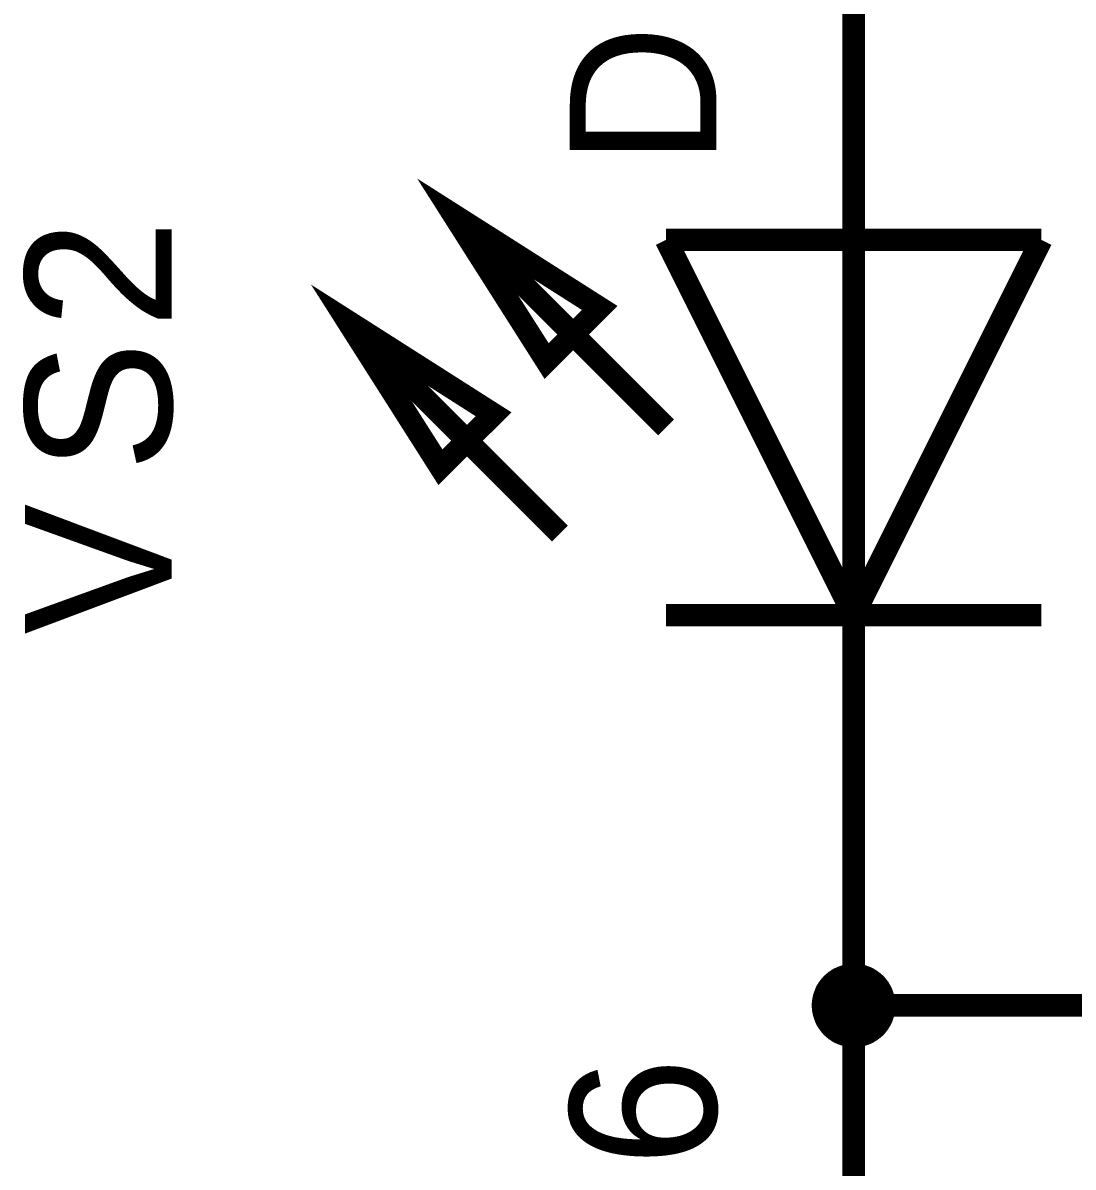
# Model space of a CAD drawing. Header units: millimetres. Extents: x 0 to 20.9, y 0 to 9.5.
# Drawn here: x 1.564 to 2.115, y 6.315 to 6.915 of the extents above; entities that cross this region are included whole.
import ezdxf

# ---------------------------------------------------------------- set-up
doc = ezdxf.new("R2010")
doc.units = ezdxf.units.MM
doc.header["$MEASUREMENT"] = 0
doc.layers.add('Sheet', color=255, linetype='Continuous')

msp = doc.modelspace()

# ---------------------------------------------------------------- linework, layer by layer
at = {"layer": 'Sheet'}
for points, const_width in [([(2.40005, 6.89997), (2.40005, 7.00627), (2.00011, 7.00627), (2.00011, 6.89997)], 0.0118), ([(2.00011, 6.8015), (2.00011, 6.89997)], 0.0118), ([(1.90164, 6.70313), (1.79033, 6.81445)], 0.0118), ([(1.83909, 6.7379), (1.79033, 6.81445)], 0.0118), ([(1.86687, 6.76578), (1.79033, 6.81445)], 0.0118), ([(1.90164, 6.8015), (2.09848, 6.8015)], 0.0118), ([(1.90164, 6.8015), (2.00011, 6.60466)], 0.0118), ([(2.09848, 6.8015), (2.00011, 6.60466)], 0.0118), ([(2.00011, 6.60466), (2.00011, 6.8015)], 0.0118), ([(1.84598, 6.64747), (1.73467, 6.75879)], 0.0118), ([(1.81121, 6.71002), (1.73467, 6.75879)], 0.0118), ([(1.78333, 6.68225), (1.73467, 6.75879)], 0.0118), ([(1.90164, 6.60466), (2.09848, 6.60466)], 0.0118), ([(2.00011, 6.60466), (2.00011, 6.50629)], 0.0118), ([(2.40005, 6.50629), (2.40005, 6.39999), (2.00011, 6.39999)], 0.0118), ([(2.00011, 6.50629), (2.00011, 6.39999), (2.00011, 6.29995)], 0.0118), ([(1.98006, 6.39999), (1.98006, 6.40103), (1.98017, 6.40197), (1.98027, 6.40302), (1.98048, 6.40396), (1.98069, 6.405), (1.981, 6.40594), (1.98131, 6.40678), (1.98163, 6.40772), (1.98205, 6.40866), (1.98246, 6.40949), (1.98299, 6.41033), (1.98351, 6.41116), (1.98403, 6.41189), (1.98466, 6.41263), (1.98528, 6.41336), (1.98591, 6.41409), (1.98664, 6.41471), (1.98737, 6.41534), (1.9881, 6.41597), (1.98894, 6.41649), (1.98967, 6.41701), (1.9905, 6.41753), (1.99144, 6.41795), (1.99228, 6.41837), (1.99322, 6.41868), (1.99416, 6.419), (1.9951, 6.41931), (1.99604, 6.41952), (1.99708, 6.41973), (1.99802, 6.41983), (1.99907, 6.41993), (2.00011, 6.41993)], 0.0039), ([(1.98006, 6.39999), (1.98006, 6.40103), (1.98017, 6.40197), (1.98027, 6.40302), (1.98048, 6.40396), (1.98069, 6.405), (1.981, 6.40594), (1.98131, 6.40678), (1.98163, 6.40772), (1.98205, 6.40866), (1.98246, 6.40949), (1.98299, 6.41033), (1.98351, 6.41116), (1.98403, 6.41189), (1.98466, 6.41263), (1.98528, 6.41336), (1.98591, 6.41409), (1.98664, 6.41471), (1.98737, 6.41534), (1.9881, 6.41597), (1.98894, 6.41649), (1.98967, 6.41701), (1.9905, 6.41753), (1.99144, 6.41795), (1.99228, 6.41837), (1.99322, 6.41868), (1.99416, 6.419), (1.9951, 6.41931), (1.99604, 6.41952), (1.99708, 6.41973), (1.99802, 6.41983), (1.99907, 6.41993), (2.00011, 6.41993)], 0.0039), ([(1.98006, 6.39999), (1.98006, 6.40103), (1.98017, 6.40197), (1.98027, 6.40302), (1.98048, 6.40396), (1.98069, 6.405), (1.981, 6.40594), (1.98131, 6.40678), (1.98163, 6.40772), (1.98205, 6.40866), (1.98246, 6.40949), (1.98299, 6.41033), (1.98351, 6.41116), (1.98403, 6.41189), (1.98466, 6.41263), (1.98528, 6.41336), (1.98591, 6.41409), (1.98664, 6.41471), (1.98737, 6.41534), (1.9881, 6.41597), (1.98894, 6.41649), (1.98967, 6.41701), (1.9905, 6.41753), (1.99144, 6.41795), (1.99228, 6.41837), (1.99322, 6.41868), (1.99416, 6.419), (1.9951, 6.41931), (1.99604, 6.41952), (1.99708, 6.41973), (1.99802, 6.41983), (1.99907, 6.41993), (2.00011, 6.41993)], 0.0039), ([(1.98006, 6.39999), (1.98006, 6.40103), (1.98017, 6.40197), (1.98027, 6.40302), (1.98048, 6.40396), (1.98069, 6.405), (1.981, 6.40594), (1.98131, 6.40678), (1.98163, 6.40772), (1.98205, 6.40866), (1.98246, 6.40949), (1.98299, 6.41033), (1.98351, 6.41116), (1.98403, 6.41189), (1.98466, 6.41263), (1.98528, 6.41336), (1.98591, 6.41409), (1.98664, 6.41471), (1.98737, 6.41534), (1.9881, 6.41597), (1.98894, 6.41649), (1.98967, 6.41701), (1.9905, 6.41753), (1.99144, 6.41795), (1.99228, 6.41837), (1.99322, 6.41868), (1.99416, 6.419), (1.9951, 6.41931), (1.99604, 6.41952), (1.99708, 6.41973), (1.99802, 6.41983), (1.99907, 6.41993), (2.00011, 6.41993)], 0.0039), ([(1.98006, 6.39999), (1.98006, 6.40103), (1.98017, 6.40197), (1.98027, 6.40302), (1.98048, 6.40396), (1.98069, 6.405), (1.981, 6.40594), (1.98131, 6.40678), (1.98163, 6.40772), (1.98205, 6.40866), (1.98246, 6.40949), (1.98299, 6.41033), (1.98351, 6.41116), (1.98403, 6.41189), (1.98466, 6.41263), (1.98528, 6.41336), (1.98591, 6.41409), (1.98664, 6.41471), (1.98737, 6.41534), (1.9881, 6.41597), (1.98894, 6.41649), (1.98967, 6.41701), (1.9905, 6.41753), (1.99144, 6.41795), (1.99228, 6.41837), (1.99322, 6.41868), (1.99416, 6.419), (1.9951, 6.41931), (1.99604, 6.41952), (1.99708, 6.41973), (1.99802, 6.41983), (1.99907, 6.41993), (2.00011, 6.41993)], 0.0039), ([(1.98006, 6.39999), (1.98006, 6.40103), (1.98017, 6.40197), (1.98027, 6.40302), (1.98048, 6.40396), (1.98069, 6.405), (1.981, 6.40594), (1.98131, 6.40678), (1.98163, 6.40772), (1.98205, 6.40866), (1.98246, 6.40949), (1.98299, 6.41033), (1.98351, 6.41116), (1.98403, 6.41189), (1.98466, 6.41263), (1.98528, 6.41336), (1.98591, 6.41409), (1.98664, 6.41471), (1.98737, 6.41534), (1.9881, 6.41597), (1.98894, 6.41649), (1.98967, 6.41701), (1.9905, 6.41753), (1.99144, 6.41795), (1.99228, 6.41837), (1.99322, 6.41868), (1.99416, 6.419), (1.9951, 6.41931), (1.99604, 6.41952), (1.99708, 6.41973), (1.99802, 6.41983), (1.99907, 6.41993), (2.00011, 6.41993)], 0.0039), ([(1.98006, 6.39999), (1.98006, 6.40103), (1.98017, 6.40197), (1.98027, 6.40302), (1.98048, 6.40396), (1.98069, 6.405), (1.981, 6.40594), (1.98131, 6.40678), (1.98163, 6.40772), (1.98205, 6.40866), (1.98246, 6.40949), (1.98299, 6.41033), (1.98351, 6.41116), (1.98403, 6.41189), (1.98466, 6.41263), (1.98528, 6.41336), (1.98591, 6.41409), (1.98664, 6.41471), (1.98737, 6.41534), (1.9881, 6.41597), (1.98894, 6.41649), (1.98967, 6.41701), (1.9905, 6.41753), (1.99144, 6.41795), (1.99228, 6.41837), (1.99322, 6.41868), (1.99416, 6.419), (1.9951, 6.41931), (1.99604, 6.41952), (1.99708, 6.41973), (1.99802, 6.41983), (1.99907, 6.41993), (2.00011, 6.41993)], 0.0039), ([(1.98006, 6.39999), (1.98006, 6.40103), (1.98017, 6.40197), (1.98027, 6.40302), (1.98048, 6.40396), (1.98069, 6.405), (1.981, 6.40594), (1.98131, 6.40678), (1.98163, 6.40772), (1.98205, 6.40866), (1.98246, 6.40949), (1.98299, 6.41033), (1.98351, 6.41116), (1.98403, 6.41189), (1.98466, 6.41263), (1.98528, 6.41336), (1.98591, 6.41409), (1.98664, 6.41471), (1.98737, 6.41534), (1.9881, 6.41597), (1.98894, 6.41649), (1.98967, 6.41701), (1.9905, 6.41753), (1.99144, 6.41795), (1.99228, 6.41837), (1.99322, 6.41868), (1.99416, 6.419), (1.9951, 6.41931), (1.99604, 6.41952), (1.99708, 6.41973), (1.99802, 6.41983), (1.99907, 6.41993), (2.00011, 6.41993)], 0.0039), ([(2.00011, 6.41993), (2.00011, 6.41993)], 0.0039), ([(2.00011, 6.41993), (2.00115, 6.41993), (2.0022, 6.41983), (2.00314, 6.41973), (2.00418, 6.41952), (2.00512, 6.41931), (2.00606, 6.419), (2.007, 6.41868), (2.00794, 6.41837), (2.00878, 6.41795), (2.00961, 6.41753), (2.01045, 6.41701), (2.01128, 6.41649), (2.01201, 6.41597), (2.01285, 6.41534), (2.01358, 6.41471), (2.01421, 6.41409), (2.01494, 6.41336), (2.01557, 6.41263), (2.01609, 6.41189), (2.01671, 6.41116), (2.01713, 6.41033), (2.01765, 6.40949), (2.01807, 6.40866), (2.01849, 6.40772), (2.0188, 6.40678), (2.01912, 6.40594), (2.01943, 6.405), (2.01964, 6.40396), (2.01985, 6.40302), (2.01995, 6.40197), (2.02006, 6.40103), (2.02006, 6.39999)], 0.0039), ([(2.00011, 6.41993), (2.00011, 6.41993)], 0.0039), ([(2.00011, 6.41993), (2.00115, 6.41993), (2.0022, 6.41983), (2.00314, 6.41973), (2.00418, 6.41952), (2.00512, 6.41931), (2.00606, 6.419), (2.007, 6.41868), (2.00794, 6.41837), (2.00878, 6.41795), (2.00961, 6.41753), (2.01045, 6.41701), (2.01128, 6.41649), (2.01201, 6.41597), (2.01285, 6.41534), (2.01358, 6.41471), (2.01421, 6.41409), (2.01494, 6.41336), (2.01557, 6.41263), (2.01609, 6.41189), (2.01671, 6.41116), (2.01713, 6.41033), (2.01765, 6.40949), (2.01807, 6.40866), (2.01849, 6.40772), (2.0188, 6.40678), (2.01912, 6.40594), (2.01943, 6.405), (2.01964, 6.40396), (2.01985, 6.40302), (2.01995, 6.40197), (2.02006, 6.40103), (2.02006, 6.39999)], 0.0039), ([(2.00011, 6.41993), (2.00011, 6.41993)], 0.0039), ([(2.00011, 6.41993), (2.00115, 6.41993), (2.0022, 6.41983), (2.00314, 6.41973), (2.00418, 6.41952), (2.00512, 6.41931), (2.00606, 6.419), (2.007, 6.41868), (2.00794, 6.41837), (2.00878, 6.41795), (2.00961, 6.41753), (2.01045, 6.41701), (2.01128, 6.41649), (2.01201, 6.41597), (2.01285, 6.41534), (2.01358, 6.41471), (2.01421, 6.41409), (2.01494, 6.41336), (2.01557, 6.41263), (2.01609, 6.41189), (2.01671, 6.41116), (2.01713, 6.41033), (2.01765, 6.40949), (2.01807, 6.40866), (2.01849, 6.40772), (2.0188, 6.40678), (2.01912, 6.40594), (2.01943, 6.405), (2.01964, 6.40396), (2.01985, 6.40302), (2.01995, 6.40197), (2.02006, 6.40103), (2.02006, 6.39999)], 0.0039), ([(2.00011, 6.41993), (2.00011, 6.41993)], 0.0039), ([(2.00011, 6.41993), (2.00115, 6.41993), (2.0022, 6.41983), (2.00314, 6.41973), (2.00418, 6.41952), (2.00512, 6.41931), (2.00606, 6.419), (2.007, 6.41868), (2.00794, 6.41837), (2.00878, 6.41795), (2.00961, 6.41753), (2.01045, 6.41701), (2.01128, 6.41649), (2.01201, 6.41597), (2.01285, 6.41534), (2.01358, 6.41471), (2.01421, 6.41409), (2.01494, 6.41336), (2.01557, 6.41263), (2.01609, 6.41189), (2.01671, 6.41116), (2.01713, 6.41033), (2.01765, 6.40949), (2.01807, 6.40866), (2.01849, 6.40772), (2.0188, 6.40678), (2.01912, 6.40594), (2.01943, 6.405), (2.01964, 6.40396), (2.01985, 6.40302), (2.01995, 6.40197), (2.02006, 6.40103), (2.02006, 6.39999)], 0.0039), ([(2.00011, 6.41993), (2.00011, 6.41993)], 0.0039), ([(2.00011, 6.41993), (2.00115, 6.41993), (2.0022, 6.41983), (2.00314, 6.41973), (2.00418, 6.41952), (2.00512, 6.41931), (2.00606, 6.419), (2.007, 6.41868), (2.00794, 6.41837), (2.00878, 6.41795), (2.00961, 6.41753), (2.01045, 6.41701), (2.01128, 6.41649), (2.01201, 6.41597), (2.01285, 6.41534), (2.01358, 6.41471), (2.01421, 6.41409), (2.01494, 6.41336), (2.01557, 6.41263), (2.01609, 6.41189), (2.01671, 6.41116), (2.01713, 6.41033), (2.01765, 6.40949), (2.01807, 6.40866), (2.01849, 6.40772), (2.0188, 6.40678), (2.01912, 6.40594), (2.01943, 6.405), (2.01964, 6.40396), (2.01985, 6.40302), (2.01995, 6.40197), (2.02006, 6.40103), (2.02006, 6.39999)], 0.0039), ([(2.00011, 6.41993), (2.00011, 6.41993)], 0.0039), ([(2.00011, 6.41993), (2.00115, 6.41993), (2.0022, 6.41983), (2.00314, 6.41973), (2.00418, 6.41952), (2.00512, 6.41931), (2.00606, 6.419), (2.007, 6.41868), (2.00794, 6.41837), (2.00878, 6.41795), (2.00961, 6.41753), (2.01045, 6.41701), (2.01128, 6.41649), (2.01201, 6.41597), (2.01285, 6.41534), (2.01358, 6.41471), (2.01421, 6.41409), (2.01494, 6.41336), (2.01557, 6.41263), (2.01609, 6.41189), (2.01671, 6.41116), (2.01713, 6.41033), (2.01765, 6.40949), (2.01807, 6.40866), (2.01849, 6.40772), (2.0188, 6.40678), (2.01912, 6.40594), (2.01943, 6.405), (2.01964, 6.40396), (2.01985, 6.40302), (2.01995, 6.40197), (2.02006, 6.40103), (2.02006, 6.39999)], 0.0039), ([(2.00011, 6.41993), (2.00011, 6.41993)], 0.0039), ([(2.00011, 6.41993), (2.00115, 6.41993), (2.0022, 6.41983), (2.00314, 6.41973), (2.00418, 6.41952), (2.00512, 6.41931), (2.00606, 6.419), (2.007, 6.41868), (2.00794, 6.41837), (2.00878, 6.41795), (2.00961, 6.41753), (2.01045, 6.41701), (2.01128, 6.41649), (2.01201, 6.41597), (2.01285, 6.41534), (2.01358, 6.41471), (2.01421, 6.41409), (2.01494, 6.41336), (2.01557, 6.41263), (2.01609, 6.41189), (2.01671, 6.41116), (2.01713, 6.41033), (2.01765, 6.40949), (2.01807, 6.40866), (2.01849, 6.40772), (2.0188, 6.40678), (2.01912, 6.40594), (2.01943, 6.405), (2.01964, 6.40396), (2.01985, 6.40302), (2.01995, 6.40197), (2.02006, 6.40103), (2.02006, 6.39999)], 0.0039), ([(2.00011, 6.41993), (2.00011, 6.41993)], 0.0039), ([(2.00011, 6.41993), (2.00115, 6.41993), (2.0022, 6.41983), (2.00314, 6.41973), (2.00418, 6.41952), (2.00512, 6.41931), (2.00606, 6.419), (2.007, 6.41868), (2.00794, 6.41837), (2.00878, 6.41795), (2.00961, 6.41753), (2.01045, 6.41701), (2.01128, 6.41649), (2.01201, 6.41597), (2.01285, 6.41534), (2.01358, 6.41471), (2.01421, 6.41409), (2.01494, 6.41336), (2.01557, 6.41263), (2.01609, 6.41189), (2.01671, 6.41116), (2.01713, 6.41033), (2.01765, 6.40949), (2.01807, 6.40866), (2.01849, 6.40772), (2.0188, 6.40678), (2.01912, 6.40594), (2.01943, 6.405), (2.01964, 6.40396), (2.01985, 6.40302), (2.01995, 6.40197), (2.02006, 6.40103), (2.02006, 6.39999)], 0.0039), ([(2.00011, 6.37994), (1.99907, 6.37994), (1.99802, 6.38005), (1.99708, 6.38015), (1.99604, 6.38036), (1.9951, 6.38057), (1.99416, 6.38088), (1.99322, 6.38119), (1.99228, 6.38151), (1.99144, 6.38192), (1.9905, 6.38234), (1.98967, 6.38286), (1.98894, 6.38339), (1.9881, 6.38391), (1.98737, 6.38454), (1.98664, 6.38516), (1.98591, 6.38579), (1.98528, 6.38652), (1.98466, 6.38725), (1.98403, 6.38798), (1.98351, 6.38882), (1.98299, 6.38955), (1.98246, 6.39038), (1.98205, 6.39132), (1.98163, 6.39216), (1.98131, 6.3931), (1.981, 6.39404), (1.98069, 6.39498), (1.98048, 6.39592), (1.98027, 6.39696), (1.98017, 6.3979), (1.98006, 6.39895), (1.98006, 6.39999)], 0.0039), ([(1.98006, 6.39999), (1.98006, 6.39999)], 0.0039), ([(2.00011, 6.37994), (1.99907, 6.37994), (1.99802, 6.38005), (1.99708, 6.38015), (1.99604, 6.38036), (1.9951, 6.38057), (1.99416, 6.38088), (1.99322, 6.38119), (1.99228, 6.38151), (1.99144, 6.38192), (1.9905, 6.38234), (1.98967, 6.38286), (1.98894, 6.38339), (1.9881, 6.38391), (1.98737, 6.38454), (1.98664, 6.38516), (1.98591, 6.38579), (1.98528, 6.38652), (1.98466, 6.38725), (1.98403, 6.38798), (1.98351, 6.38882), (1.98299, 6.38955), (1.98246, 6.39038), (1.98205, 6.39132), (1.98163, 6.39216), (1.98131, 6.3931), (1.981, 6.39404), (1.98069, 6.39498), (1.98048, 6.39592), (1.98027, 6.39696), (1.98017, 6.3979), (1.98006, 6.39895), (1.98006, 6.39999)], 0.0039), ([(1.98006, 6.39999), (1.98006, 6.39999)], 0.0039), ([(2.00011, 6.37994), (1.99907, 6.37994), (1.99802, 6.38005), (1.99708, 6.38015), (1.99604, 6.38036), (1.9951, 6.38057), (1.99416, 6.38088), (1.99322, 6.38119), (1.99228, 6.38151), (1.99144, 6.38192), (1.9905, 6.38234), (1.98967, 6.38286), (1.98894, 6.38339), (1.9881, 6.38391), (1.98737, 6.38454), (1.98664, 6.38516), (1.98591, 6.38579), (1.98528, 6.38652), (1.98466, 6.38725), (1.98403, 6.38798), (1.98351, 6.38882), (1.98299, 6.38955), (1.98246, 6.39038), (1.98205, 6.39132), (1.98163, 6.39216), (1.98131, 6.3931), (1.981, 6.39404), (1.98069, 6.39498), (1.98048, 6.39592), (1.98027, 6.39696), (1.98017, 6.3979), (1.98006, 6.39895), (1.98006, 6.39999)], 0.0039), ([(1.98006, 6.39999), (1.98006, 6.39999)], 0.0039), ([(2.00011, 6.37994), (1.99907, 6.37994), (1.99802, 6.38005), (1.99708, 6.38015), (1.99604, 6.38036), (1.9951, 6.38057), (1.99416, 6.38088), (1.99322, 6.38119), (1.99228, 6.38151), (1.99144, 6.38192), (1.9905, 6.38234), (1.98967, 6.38286), (1.98894, 6.38339), (1.9881, 6.38391), (1.98737, 6.38454), (1.98664, 6.38516), (1.98591, 6.38579), (1.98528, 6.38652), (1.98466, 6.38725), (1.98403, 6.38798), (1.98351, 6.38882), (1.98299, 6.38955), (1.98246, 6.39038), (1.98205, 6.39132), (1.98163, 6.39216), (1.98131, 6.3931), (1.981, 6.39404), (1.98069, 6.39498), (1.98048, 6.39592), (1.98027, 6.39696), (1.98017, 6.3979), (1.98006, 6.39895), (1.98006, 6.39999)], 0.0039), ([(1.98006, 6.39999), (1.98006, 6.39999)], 0.0039), ([(2.00011, 6.37994), (1.99907, 6.37994), (1.99802, 6.38005), (1.99708, 6.38015), (1.99604, 6.38036), (1.9951, 6.38057), (1.99416, 6.38088), (1.99322, 6.38119), (1.99228, 6.38151), (1.99144, 6.38192), (1.9905, 6.38234), (1.98967, 6.38286), (1.98894, 6.38339), (1.9881, 6.38391), (1.98737, 6.38454), (1.98664, 6.38516), (1.98591, 6.38579), (1.98528, 6.38652), (1.98466, 6.38725), (1.98403, 6.38798), (1.98351, 6.38882), (1.98299, 6.38955), (1.98246, 6.39038), (1.98205, 6.39132), (1.98163, 6.39216), (1.98131, 6.3931), (1.981, 6.39404), (1.98069, 6.39498), (1.98048, 6.39592), (1.98027, 6.39696), (1.98017, 6.3979), (1.98006, 6.39895), (1.98006, 6.39999)], 0.0039), ([(1.98006, 6.39999), (1.98006, 6.39999)], 0.0039), ([(2.00011, 6.37994), (1.99907, 6.37994), (1.99802, 6.38005), (1.99708, 6.38015), (1.99604, 6.38036), (1.9951, 6.38057), (1.99416, 6.38088), (1.99322, 6.38119), (1.99228, 6.38151), (1.99144, 6.38192), (1.9905, 6.38234), (1.98967, 6.38286), (1.98894, 6.38339), (1.9881, 6.38391), (1.98737, 6.38454), (1.98664, 6.38516), (1.98591, 6.38579), (1.98528, 6.38652), (1.98466, 6.38725), (1.98403, 6.38798), (1.98351, 6.38882), (1.98299, 6.38955), (1.98246, 6.39038), (1.98205, 6.39132), (1.98163, 6.39216), (1.98131, 6.3931), (1.981, 6.39404), (1.98069, 6.39498), (1.98048, 6.39592), (1.98027, 6.39696), (1.98017, 6.3979), (1.98006, 6.39895), (1.98006, 6.39999)], 0.0039), ([(1.98006, 6.39999), (1.98006, 6.39999)], 0.0039), ([(2.00011, 6.37994), (1.99907, 6.37994), (1.99802, 6.38005), (1.99708, 6.38015), (1.99604, 6.38036), (1.9951, 6.38057), (1.99416, 6.38088), (1.99322, 6.38119), (1.99228, 6.38151), (1.99144, 6.38192), (1.9905, 6.38234), (1.98967, 6.38286), (1.98894, 6.38339), (1.9881, 6.38391), (1.98737, 6.38454), (1.98664, 6.38516), (1.98591, 6.38579), (1.98528, 6.38652), (1.98466, 6.38725), (1.98403, 6.38798), (1.98351, 6.38882), (1.98299, 6.38955), (1.98246, 6.39038), (1.98205, 6.39132), (1.98163, 6.39216), (1.98131, 6.3931), (1.981, 6.39404), (1.98069, 6.39498), (1.98048, 6.39592), (1.98027, 6.39696), (1.98017, 6.3979), (1.98006, 6.39895), (1.98006, 6.39999)], 0.0039), ([(1.98006, 6.39999), (1.98006, 6.39999)], 0.0039), ([(2.00011, 6.37994), (1.99907, 6.37994), (1.99802, 6.38005), (1.99708, 6.38015), (1.99604, 6.38036), (1.9951, 6.38057), (1.99416, 6.38088), (1.99322, 6.38119), (1.99228, 6.38151), (1.99144, 6.38192), (1.9905, 6.38234), (1.98967, 6.38286), (1.98894, 6.38339), (1.9881, 6.38391), (1.98737, 6.38454), (1.98664, 6.38516), (1.98591, 6.38579), (1.98528, 6.38652), (1.98466, 6.38725), (1.98403, 6.38798), (1.98351, 6.38882), (1.98299, 6.38955), (1.98246, 6.39038), (1.98205, 6.39132), (1.98163, 6.39216), (1.98131, 6.3931), (1.981, 6.39404), (1.98069, 6.39498), (1.98048, 6.39592), (1.98027, 6.39696), (1.98017, 6.3979), (1.98006, 6.39895), (1.98006, 6.39999)], 0.0039), ([(1.98006, 6.39999), (1.98006, 6.39999)], 0.0039), ([(2.02006, 6.39999), (2.02006, 6.39895), (2.01995, 6.3979), (2.01985, 6.39696), (2.01964, 6.39592), (2.01943, 6.39498), (2.01912, 6.39404), (2.0188, 6.3931), (2.01849, 6.39216), (2.01807, 6.39132), (2.01765, 6.39038), (2.01713, 6.38955), (2.01671, 6.38882), (2.01609, 6.38798), (2.01557, 6.38725), (2.01494, 6.38652), (2.01421, 6.38579), (2.01358, 6.38516), (2.01285, 6.38454), (2.01201, 6.38391), (2.01128, 6.38339), (2.01045, 6.38286), (2.00961, 6.38234), (2.00878, 6.38192), (2.00794, 6.38151), (2.007, 6.38119), (2.00606, 6.38088), (2.00512, 6.38057), (2.00418, 6.38036), (2.00314, 6.38015), (2.0022, 6.38005), (2.00115, 6.37994), (2.00011, 6.37994)], 0.0039), ([(2.02006, 6.39999), (2.02006, 6.39895), (2.01995, 6.3979), (2.01985, 6.39696), (2.01964, 6.39592), (2.01943, 6.39498), (2.01912, 6.39404), (2.0188, 6.3931), (2.01849, 6.39216), (2.01807, 6.39132), (2.01765, 6.39038), (2.01713, 6.38955), (2.01671, 6.38882), (2.01609, 6.38798), (2.01557, 6.38725), (2.01494, 6.38652), (2.01421, 6.38579), (2.01358, 6.38516), (2.01285, 6.38454), (2.01201, 6.38391), (2.01128, 6.38339), (2.01045, 6.38286), (2.00961, 6.38234), (2.00878, 6.38192), (2.00794, 6.38151), (2.007, 6.38119), (2.00606, 6.38088), (2.00512, 6.38057), (2.00418, 6.38036), (2.00314, 6.38015), (2.0022, 6.38005), (2.00115, 6.37994), (2.00011, 6.37994)], 0.0039), ([(2.02006, 6.39999), (2.02006, 6.39895), (2.01995, 6.3979), (2.01985, 6.39696), (2.01964, 6.39592), (2.01943, 6.39498), (2.01912, 6.39404), (2.0188, 6.3931), (2.01849, 6.39216), (2.01807, 6.39132), (2.01765, 6.39038), (2.01713, 6.38955), (2.01671, 6.38882), (2.01609, 6.38798), (2.01557, 6.38725), (2.01494, 6.38652), (2.01421, 6.38579), (2.01358, 6.38516), (2.01285, 6.38454), (2.01201, 6.38391), (2.01128, 6.38339), (2.01045, 6.38286), (2.00961, 6.38234), (2.00878, 6.38192), (2.00794, 6.38151), (2.007, 6.38119), (2.00606, 6.38088), (2.00512, 6.38057), (2.00418, 6.38036), (2.00314, 6.38015), (2.0022, 6.38005), (2.00115, 6.37994), (2.00011, 6.37994)], 0.0039), ([(2.02006, 6.39999), (2.02006, 6.39895), (2.01995, 6.3979), (2.01985, 6.39696), (2.01964, 6.39592), (2.01943, 6.39498), (2.01912, 6.39404), (2.0188, 6.3931), (2.01849, 6.39216), (2.01807, 6.39132), (2.01765, 6.39038), (2.01713, 6.38955), (2.01671, 6.38882), (2.01609, 6.38798), (2.01557, 6.38725), (2.01494, 6.38652), (2.01421, 6.38579), (2.01358, 6.38516), (2.01285, 6.38454), (2.01201, 6.38391), (2.01128, 6.38339), (2.01045, 6.38286), (2.00961, 6.38234), (2.00878, 6.38192), (2.00794, 6.38151), (2.007, 6.38119), (2.00606, 6.38088), (2.00512, 6.38057), (2.00418, 6.38036), (2.00314, 6.38015), (2.0022, 6.38005), (2.00115, 6.37994), (2.00011, 6.37994)], 0.0039), ([(2.02006, 6.39999), (2.02006, 6.39895), (2.01995, 6.3979), (2.01985, 6.39696), (2.01964, 6.39592), (2.01943, 6.39498), (2.01912, 6.39404), (2.0188, 6.3931), (2.01849, 6.39216), (2.01807, 6.39132), (2.01765, 6.39038), (2.01713, 6.38955), (2.01671, 6.38882), (2.01609, 6.38798), (2.01557, 6.38725), (2.01494, 6.38652), (2.01421, 6.38579), (2.01358, 6.38516), (2.01285, 6.38454), (2.01201, 6.38391), (2.01128, 6.38339), (2.01045, 6.38286), (2.00961, 6.38234), (2.00878, 6.38192), (2.00794, 6.38151), (2.007, 6.38119), (2.00606, 6.38088), (2.00512, 6.38057), (2.00418, 6.38036), (2.00314, 6.38015), (2.0022, 6.38005), (2.00115, 6.37994), (2.00011, 6.37994)], 0.0039), ([(2.02006, 6.39999), (2.02006, 6.39895), (2.01995, 6.3979), (2.01985, 6.39696), (2.01964, 6.39592), (2.01943, 6.39498), (2.01912, 6.39404), (2.0188, 6.3931), (2.01849, 6.39216), (2.01807, 6.39132), (2.01765, 6.39038), (2.01713, 6.38955), (2.01671, 6.38882), (2.01609, 6.38798), (2.01557, 6.38725), (2.01494, 6.38652), (2.01421, 6.38579), (2.01358, 6.38516), (2.01285, 6.38454), (2.01201, 6.38391), (2.01128, 6.38339), (2.01045, 6.38286), (2.00961, 6.38234), (2.00878, 6.38192), (2.00794, 6.38151), (2.007, 6.38119), (2.00606, 6.38088), (2.00512, 6.38057), (2.00418, 6.38036), (2.00314, 6.38015), (2.0022, 6.38005), (2.00115, 6.37994), (2.00011, 6.37994)], 0.0039), ([(2.02006, 6.39999), (2.02006, 6.39895), (2.01995, 6.3979), (2.01985, 6.39696), (2.01964, 6.39592), (2.01943, 6.39498), (2.01912, 6.39404), (2.0188, 6.3931), (2.01849, 6.39216), (2.01807, 6.39132), (2.01765, 6.39038), (2.01713, 6.38955), (2.01671, 6.38882), (2.01609, 6.38798), (2.01557, 6.38725), (2.01494, 6.38652), (2.01421, 6.38579), (2.01358, 6.38516), (2.01285, 6.38454), (2.01201, 6.38391), (2.01128, 6.38339), (2.01045, 6.38286), (2.00961, 6.38234), (2.00878, 6.38192), (2.00794, 6.38151), (2.007, 6.38119), (2.00606, 6.38088), (2.00512, 6.38057), (2.00418, 6.38036), (2.00314, 6.38015), (2.0022, 6.38005), (2.00115, 6.37994), (2.00011, 6.37994)], 0.0039), ([(2.02006, 6.39999), (2.02006, 6.39895), (2.01995, 6.3979), (2.01985, 6.39696), (2.01964, 6.39592), (2.01943, 6.39498), (2.01912, 6.39404), (2.0188, 6.3931), (2.01849, 6.39216), (2.01807, 6.39132), (2.01765, 6.39038), (2.01713, 6.38955), (2.01671, 6.38882), (2.01609, 6.38798), (2.01557, 6.38725), (2.01494, 6.38652), (2.01421, 6.38579), (2.01358, 6.38516), (2.01285, 6.38454), (2.01201, 6.38391), (2.01128, 6.38339), (2.01045, 6.38286), (2.00961, 6.38234), (2.00878, 6.38192), (2.00794, 6.38151), (2.007, 6.38119), (2.00606, 6.38088), (2.00512, 6.38057), (2.00418, 6.38036), (2.00314, 6.38015), (2.0022, 6.38005), (2.00115, 6.37994), (2.00011, 6.37994)], 0.0039), ([(2.02006, 6.39999), (2.02006, 6.39999), (2.02006, 6.39999), (2.02006, 6.39999), (2.02006, 6.39999), (2.02006, 6.39999), (2.02006, 6.39999), (2.02006, 6.39999), (2.02006, 6.39999), (2.02006, 6.39999), (2.02006, 6.39999), (2.02006, 6.39999), (2.02006, 6.39999), (2.02006, 6.39999), (2.02006, 6.39999), (2.02006, 6.39999), (2.02006, 6.39999), (2.02006, 6.39999), (2.02006, 6.39999), (2.02006, 6.39999), (2.02006, 6.39999), (2.02006, 6.39999), (2.02006, 6.39999), (2.02006, 6.39999), (2.02006, 6.39999), (2.02006, 6.39999), (2.02006, 6.39999), (2.02006, 6.39999), (2.02006, 6.39999), (2.02006, 6.39999), (2.02006, 6.39999), (2.02006, 6.39999), (2.02006, 6.39999)], 0.0039), ([(2.02006, 6.39999), (2.02006, 6.39999)], 0.0039), ([(2.02006, 6.39999), (2.02006, 6.39999), (2.02006, 6.39999), (2.02006, 6.39999), (2.02006, 6.39999), (2.02006, 6.39999), (2.02006, 6.39999), (2.02006, 6.39999), (2.02006, 6.39999), (2.02006, 6.39999), (2.02006, 6.39999), (2.02006, 6.39999), (2.02006, 6.39999), (2.02006, 6.39999), (2.02006, 6.39999), (2.02006, 6.39999), (2.02006, 6.39999), (2.02006, 6.39999), (2.02006, 6.39999), (2.02006, 6.39999), (2.02006, 6.39999), (2.02006, 6.39999), (2.02006, 6.39999), (2.02006, 6.39999), (2.02006, 6.39999), (2.02006, 6.39999), (2.02006, 6.39999), (2.02006, 6.39999), (2.02006, 6.39999), (2.02006, 6.39999), (2.02006, 6.39999), (2.02006, 6.39999), (2.02006, 6.39999)], 0.0039), ([(2.02006, 6.39999), (2.02006, 6.39999)], 0.0039), ([(2.02006, 6.39999), (2.02006, 6.39999), (2.02006, 6.39999), (2.02006, 6.39999), (2.02006, 6.39999), (2.02006, 6.39999), (2.02006, 6.39999), (2.02006, 6.39999), (2.02006, 6.39999), (2.02006, 6.39999), (2.02006, 6.39999), (2.02006, 6.39999), (2.02006, 6.39999), (2.02006, 6.39999), (2.02006, 6.39999), (2.02006, 6.39999), (2.02006, 6.39999), (2.02006, 6.39999), (2.02006, 6.39999), (2.02006, 6.39999), (2.02006, 6.39999), (2.02006, 6.39999), (2.02006, 6.39999), (2.02006, 6.39999), (2.02006, 6.39999), (2.02006, 6.39999), (2.02006, 6.39999), (2.02006, 6.39999), (2.02006, 6.39999), (2.02006, 6.39999), (2.02006, 6.39999), (2.02006, 6.39999), (2.02006, 6.39999)], 0.0039), ([(2.02006, 6.39999), (2.02006, 6.39999)], 0.0039), ([(2.02006, 6.39999), (2.02006, 6.39999), (2.02006, 6.39999), (2.02006, 6.39999), (2.02006, 6.39999), (2.02006, 6.39999), (2.02006, 6.39999), (2.02006, 6.39999), (2.02006, 6.39999), (2.02006, 6.39999), (2.02006, 6.39999), (2.02006, 6.39999), (2.02006, 6.39999), (2.02006, 6.39999), (2.02006, 6.39999), (2.02006, 6.39999), (2.02006, 6.39999), (2.02006, 6.39999), (2.02006, 6.39999), (2.02006, 6.39999), (2.02006, 6.39999), (2.02006, 6.39999), (2.02006, 6.39999), (2.02006, 6.39999), (2.02006, 6.39999), (2.02006, 6.39999), (2.02006, 6.39999), (2.02006, 6.39999), (2.02006, 6.39999), (2.02006, 6.39999), (2.02006, 6.39999), (2.02006, 6.39999), (2.02006, 6.39999)], 0.0039), ([(2.02006, 6.39999), (2.02006, 6.39999)], 0.0039), ([(2.02006, 6.39999), (2.02006, 6.39999), (2.02006, 6.39999), (2.02006, 6.39999), (2.02006, 6.39999), (2.02006, 6.39999), (2.02006, 6.39999), (2.02006, 6.39999), (2.02006, 6.39999), (2.02006, 6.39999), (2.02006, 6.39999), (2.02006, 6.39999), (2.02006, 6.39999), (2.02006, 6.39999), (2.02006, 6.39999), (2.02006, 6.39999), (2.02006, 6.39999), (2.02006, 6.39999), (2.02006, 6.39999), (2.02006, 6.39999), (2.02006, 6.39999), (2.02006, 6.39999), (2.02006, 6.39999), (2.02006, 6.39999), (2.02006, 6.39999), (2.02006, 6.39999), (2.02006, 6.39999), (2.02006, 6.39999), (2.02006, 6.39999), (2.02006, 6.39999), (2.02006, 6.39999), (2.02006, 6.39999), (2.02006, 6.39999)], 0.0039), ([(2.02006, 6.39999), (2.02006, 6.39999)], 0.0039), ([(2.02006, 6.39999), (2.02006, 6.39999), (2.02006, 6.39999), (2.02006, 6.39999), (2.02006, 6.39999), (2.02006, 6.39999), (2.02006, 6.39999), (2.02006, 6.39999), (2.02006, 6.39999), (2.02006, 6.39999), (2.02006, 6.39999), (2.02006, 6.39999), (2.02006, 6.39999), (2.02006, 6.39999), (2.02006, 6.39999), (2.02006, 6.39999), (2.02006, 6.39999), (2.02006, 6.39999), (2.02006, 6.39999), (2.02006, 6.39999), (2.02006, 6.39999), (2.02006, 6.39999), (2.02006, 6.39999), (2.02006, 6.39999), (2.02006, 6.39999), (2.02006, 6.39999), (2.02006, 6.39999), (2.02006, 6.39999), (2.02006, 6.39999), (2.02006, 6.39999), (2.02006, 6.39999), (2.02006, 6.39999), (2.02006, 6.39999)], 0.0039), ([(2.02006, 6.39999), (2.02006, 6.39999)], 0.0039), ([(2.02006, 6.39999), (2.02006, 6.39999), (2.02006, 6.39999), (2.02006, 6.39999), (2.02006, 6.39999), (2.02006, 6.39999), (2.02006, 6.39999), (2.02006, 6.39999), (2.02006, 6.39999), (2.02006, 6.39999), (2.02006, 6.39999), (2.02006, 6.39999), (2.02006, 6.39999), (2.02006, 6.39999), (2.02006, 6.39999), (2.02006, 6.39999), (2.02006, 6.39999), (2.02006, 6.39999), (2.02006, 6.39999), (2.02006, 6.39999), (2.02006, 6.39999), (2.02006, 6.39999), (2.02006, 6.39999), (2.02006, 6.39999), (2.02006, 6.39999), (2.02006, 6.39999), (2.02006, 6.39999), (2.02006, 6.39999), (2.02006, 6.39999), (2.02006, 6.39999), (2.02006, 6.39999), (2.02006, 6.39999), (2.02006, 6.39999)], 0.0039), ([(2.02006, 6.39999), (2.02006, 6.39999)], 0.0039), ([(2.02006, 6.39999), (2.02006, 6.39999), (2.02006, 6.39999), (2.02006, 6.39999), (2.02006, 6.39999), (2.02006, 6.39999), (2.02006, 6.39999), (2.02006, 6.39999), (2.02006, 6.39999), (2.02006, 6.39999), (2.02006, 6.39999), (2.02006, 6.39999), (2.02006, 6.39999), (2.02006, 6.39999), (2.02006, 6.39999), (2.02006, 6.39999), (2.02006, 6.39999), (2.02006, 6.39999), (2.02006, 6.39999), (2.02006, 6.39999), (2.02006, 6.39999), (2.02006, 6.39999), (2.02006, 6.39999), (2.02006, 6.39999), (2.02006, 6.39999), (2.02006, 6.39999), (2.02006, 6.39999), (2.02006, 6.39999), (2.02006, 6.39999), (2.02006, 6.39999), (2.02006, 6.39999), (2.02006, 6.39999), (2.02006, 6.39999)], 0.0039), ([(2.02006, 6.39999), (2.02006, 6.39999)], 0.0039)]:
    msp.add_lwpolyline(points, dxfattribs=dict(at, const_width=const_width))
for points, const_width in [([(1.79033, 6.81445), (1.83899, 6.7379), (1.86687, 6.76578), (1.79033, 6.81445)], 0.0118), ([(1.79033, 6.81445), (1.83899, 6.7379), (1.86687, 6.76578), (1.79033, 6.81445)], 0.0039), ([(1.73467, 6.75879), (1.78333, 6.68225), (1.81121, 6.71002), (1.73467, 6.75879)], 0.0118), ([(1.73467, 6.75879), (1.78333, 6.68225), (1.81121, 6.71002), (1.73467, 6.75879)], 0.0039)]:
    msp.add_lwpolyline(points, close=True, dxfattribs=dict(at, const_width=const_width))
at = {"layer": 'Sheet', "const_width": 0.02}
msp.add_lwpolyline([(1.99, 6.4, 1), (2.01, 6.4, 1)], format="xyb", close=True, dxfattribs=at)

# ---------------------------------------------------------------- texts
at = {"layer": 'Sheet'}
for s, p in [('D', (1.92806, 6.84013)), ('2', (1.64236, 6.75492)), ('S', (1.64236, 6.67974)), ('V', (1.64236, 6.59453)), ('6', (1.92806, 6.31551))]:
    msp.add_text(s, height=0.07686, rotation=90, dxfattribs=at).set_placement(p)

doc.saveas('drawing.dxf')
